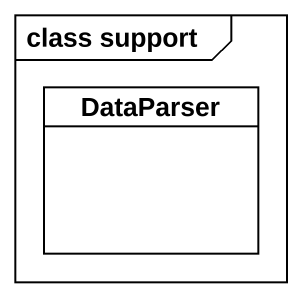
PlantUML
@startuml
mainframe class support
hide circle
hide empty members
class DataParser
@enduml
